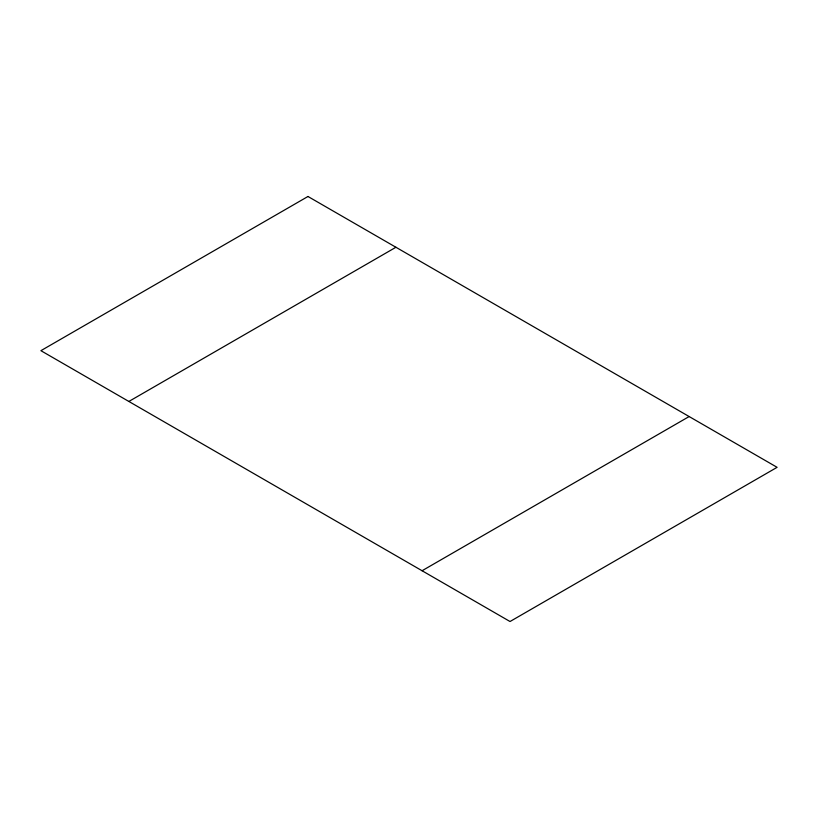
<?xml version="1.0" encoding="UTF-8"?>
<svg xmlns="http://www.w3.org/2000/svg" width="818" height="818" viewBox="0 0 818 818"><rect width="100%" height="100%" fill="white"/><g stroke="black" fill="none" stroke-linecap="round" stroke-linejoin="round"><path stroke-width="1.23" d="M128.866 401.454L395.932 247.261M422.068 570.739L689.134 416.546M307.977 196.484L40.9 350.677L510.023 621.516L777.1 467.323L307.977 196.484"/></g></svg>
